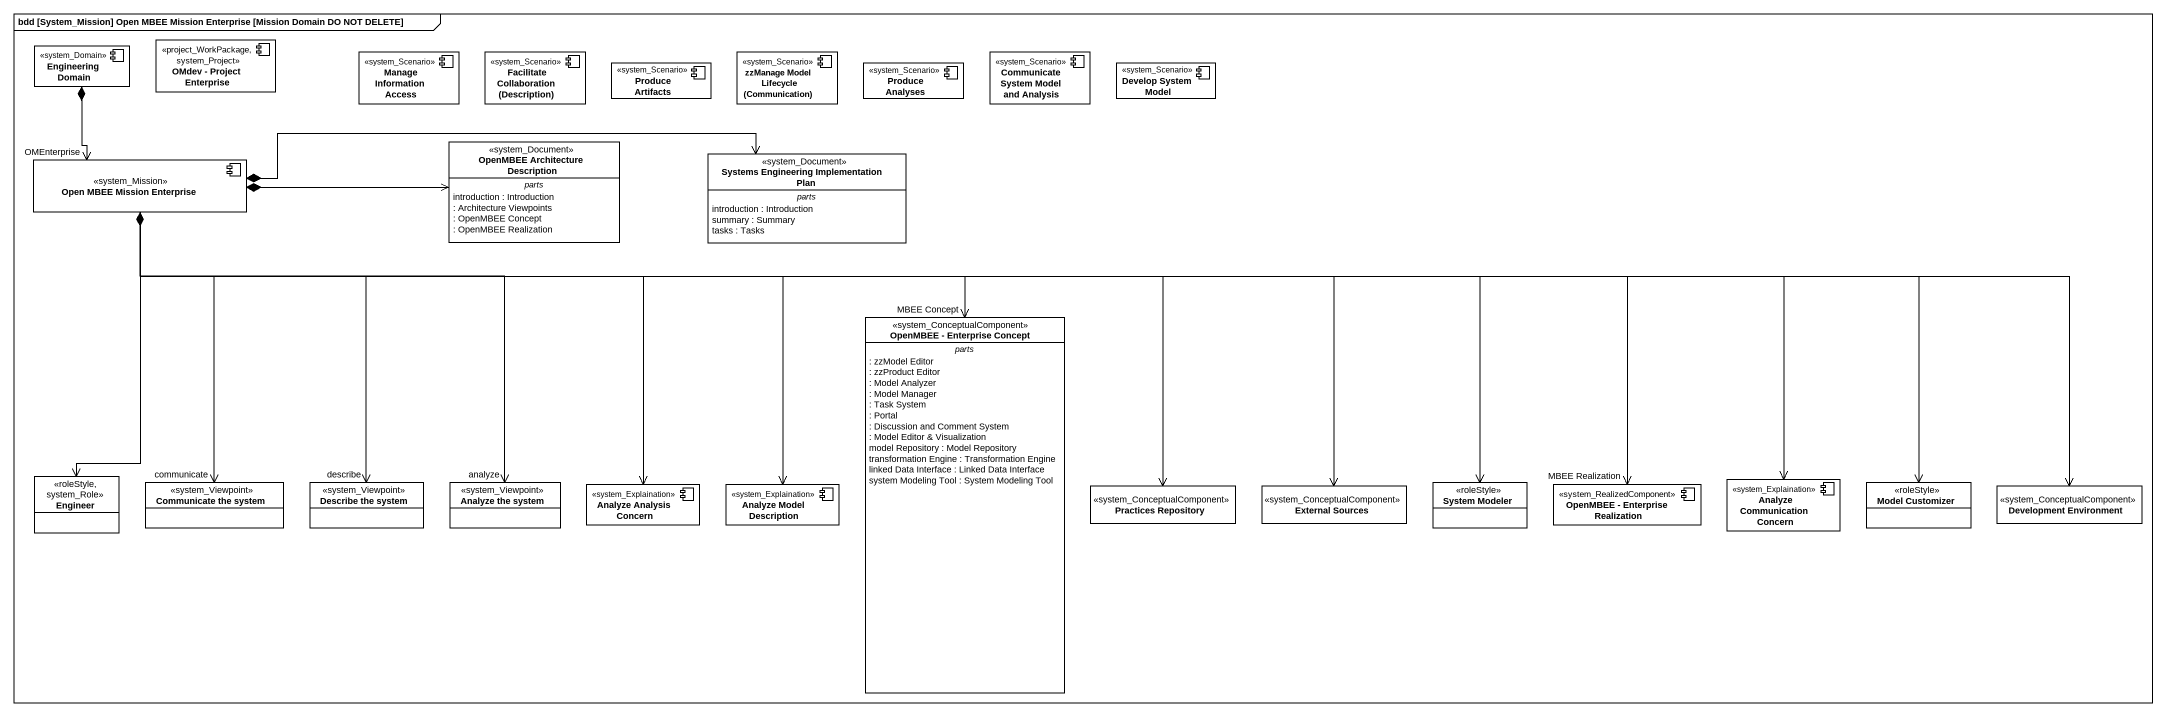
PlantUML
@startuml
mainframe bdd [System_Mission] Open MBEE Mission Enterprise [Mission Domain DO NOT DELETE]
allowmixing
hide circle
hide empty members
component "Engineering Domain" as Engineering_Domain <<system_Domain>>
component "OMdev - Project Enterprise" as OMdev_Project_Enterprise <<project_WorkPackage, system_Project>>
component "Manage Information Access" as Manage_Information_Access <<system_Scenario>>
component "Facilitate Collaboration (Description)" as Facilitate_Collaboration <<system_Scenario>>
component "Produce Artifacts" as Produce_Artifacts <<system_Scenario>>
component "zzManage Model Lifecycle (Communication)" as zzManage_Model_Lifecycle <<system_Scenario>>
component "Produce Analyses" as Produce_Analyses <<system_Scenario>>
component "Communicate System Model and Analysis" as Communicate_System_Model <<system_Scenario>>
component "Develop System Model" as Develop_System_Model <<system_Scenario>>
component "Open MBEE Mission Enterprise" as Open_MBEE_Mission_Enterprise <<system_Mission>>
class "OpenMBEE Architecture Description" as OpenMBEE_Architecture <<system_Document>> {
  -- parts --
  introduction : Introduction
  : Architecture Viewpoints
  : OpenMBEE Concept
  : OpenMBEE Realization
}
class "Systems Engineering Implementation Plan" as Systems_Engineering <<system_Document>> {
  -- parts --
  introduction : Introduction
  summary : Summary
  tasks : Tasks
}
class "OpenMBEE - Enterprise Concept" as OpenMBEE_Enterprise_Concept <<system_ConceptualComponent>> {
  -- parts --
  : zzModel Editor
  : zzProduct Editor
  : Model Analyzer
  : Model Manager
  : Task System
  : Portal
  : Discussion and Comment System
  : Model Editor & Visualization
  model Repository : Model Repository
  transformation Engine : Transformation Engine
  linked Data Interface : Linked Data Interface
  system Modeling Tool : System Modeling Tool
}
class Engineer <<roleStyle, system_Role>>
class "Communicate the system" as Communicate_the_system <<system_Viewpoint>>
class "Describe the system" as Describe_the_system <<system_Viewpoint>>
class "Analyze the system" as Analyze_the_system <<system_Viewpoint>>
component "Analyze Analysis Concern" as Analyze_Analysis_Concern <<system_Explaination>>
component "Analyze Model Description" as Analyze_Model_Description <<system_Explaination>>
class "Practices Repository" as Practices_Repository <<system_ConceptualComponent>>
class "External Sources" as External_Sources <<system_ConceptualComponent>>
class "System Modeler" as System_Modeler <<roleStyle>>
component "OpenMBEE - Enterprise Realization" as OpenMBEE_Enterprise <<system_RealizedComponent>>
component "Analyze Communication Concern" as Analyze_Communication <<system_Explaination>>
class "Model Customizer" as Model_Customizer <<roleStyle>>
class "Development Environment" as Development_Environment <<system_ConceptualComponent>>
Engineering_Domain *--> "OMEnterprise" Open_MBEE_Mission_Enterprise
Open_MBEE_Mission_Enterprise *-right-> OpenMBEE_Architecture
Open_MBEE_Mission_Enterprise *-right-> Systems_Engineering
Open_MBEE_Mission_Enterprise *-right-> "MBEE Concept" OpenMBEE_Enterprise_Concept
Open_MBEE_Mission_Enterprise *--> Engineer
Open_MBEE_Mission_Enterprise *--> Analyze_Analysis_Concern
Open_MBEE_Mission_Enterprise *-right-> Analyze_Model_Description
Open_MBEE_Mission_Enterprise *-right-> Practices_Repository
Open_MBEE_Mission_Enterprise *-right-> External_Sources
Open_MBEE_Mission_Enterprise *-right-> System_Modeler
Open_MBEE_Mission_Enterprise *-right-> "MBEE Realization" OpenMBEE_Enterprise
Open_MBEE_Mission_Enterprise *-right-> Analyze_Communication
Open_MBEE_Mission_Enterprise *-right-> Model_Customizer
Open_MBEE_Mission_Enterprise *-right-> Development_Environment
Communicate_the_system "communicate" <-up-* Open_MBEE_Mission_Enterprise
Describe_the_system "describe" <-up-* Open_MBEE_Mission_Enterprise
Analyze_the_system "analyze" <-up-* Open_MBEE_Mission_Enterprise
@enduml
